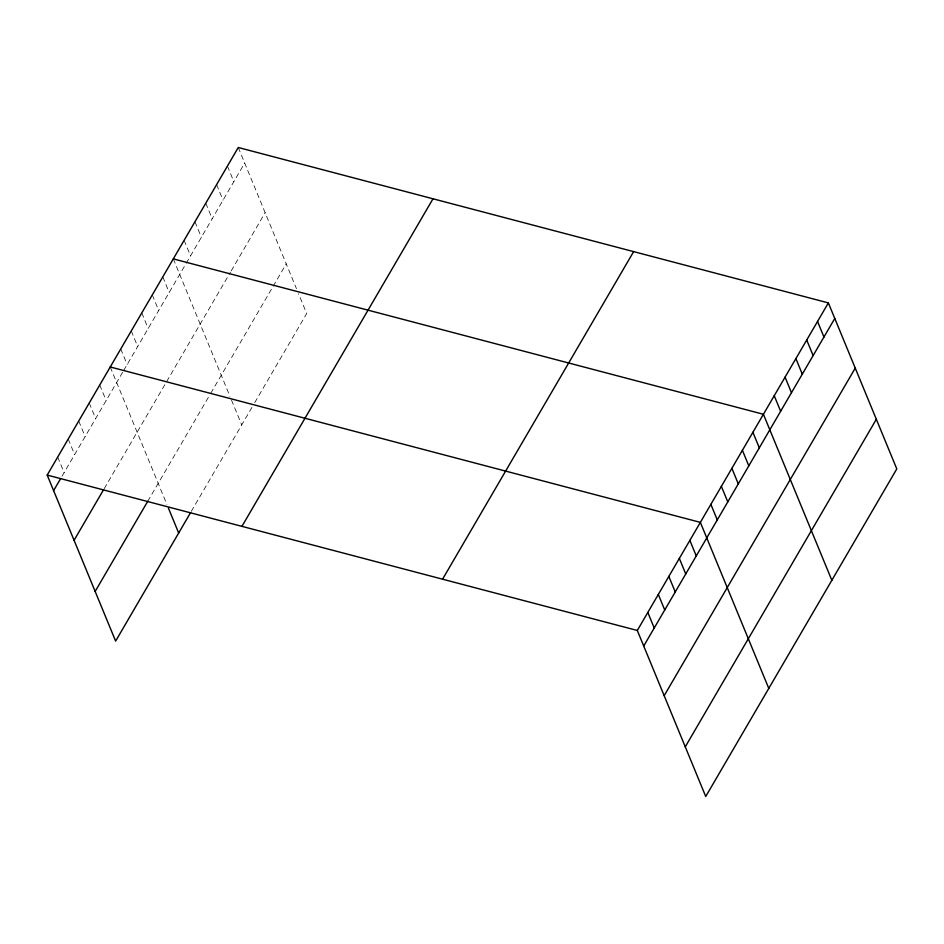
<?xml version="1.0" encoding="UTF-8"?>
<svg xmlns="http://www.w3.org/2000/svg" width="944" height="944" viewBox="0 0 944 944"><rect width="100%" height="100%" fill="white"/><g stroke="black" fill="none" stroke-linecap="round" stroke-linejoin="round"><path stroke-width="0.71" stroke-dasharray="4.72 3.54" d="M62.021 476.213L122.968 371.712M123.664 370.52L185.484 264.532M186.204 263.293L244.673 163.052M104.206 488.638L230.489 272.108M231.221 270.869L265.134 212.707M147.701 501.358L209.356 395.666M210.76 393.259L286.221 263.872M191.29 511.377L252.555 406.333M254.727 402.628L306.694 313.526L298.505 293.667M238.266 147.5L296.463 288.699M227.433 166.073L233.841 181.614M216.613 184.635L223.02 200.175M205.78 203.196L212.188 218.737M194.96 221.757L201.367 237.298M184.127 240.319L190.535 255.871M173.307 258.88L229.958 396.35M231.492 400.067L241.735 424.894M162.793 276.899L169.2 292.439M152.291 294.917L158.698 310.458M141.777 312.924L148.184 328.477M131.263 330.943L137.682 346.495M120.761 348.961L127.169 364.514M110.247 366.98L166.911 504.45M99.745 384.999L106.153 400.539M89.232 403.005L95.639 418.558M78.73 421.024L85.137 436.576M68.216 439.043L74.623 454.595M57.714 457.061L64.121 472.614"/><path stroke-width="1.42" d="M190.594 512.58L115.628 641.094L47.2 475.08L238.266 147.5L828.372 302.906L896.8 468.92L705.734 796.5L637.306 630.474L828.372 302.906M53.607 490.62L60.617 478.62M74.08 540.287L103.498 489.83M95.167 591.44L147.701 501.358M241.935 526.363L433.001 198.783M442.571 579.191L633.636 251.623M643.714 646.026L834.779 318.447M664.187 695.681L855.252 368.113M685.273 746.834L876.339 419.266M173.307 258.88L763.413 414.274L831.841 580.3M110.247 366.98L700.354 522.374L768.782 688.4M47.2 475.08L637.306 630.474M817.539 321.467L823.959 337.02M806.719 340.029L813.126 355.581M795.886 358.59L802.294 374.143M785.066 377.152L791.473 392.704M774.233 395.713L780.641 411.265M752.899 432.293L759.306 447.845M742.397 450.312L748.804 465.864M731.883 468.33L738.291 483.871M721.369 486.349L727.789 501.889M710.867 504.356L717.275 519.908M689.852 540.393L696.259 555.945M679.338 558.411L685.745 573.952M668.836 576.43L675.243 591.971M658.322 594.437L664.729 609.989M647.82 612.455L654.227 628.008M168.445 508.167L178.676 532.994"/></g></svg>
